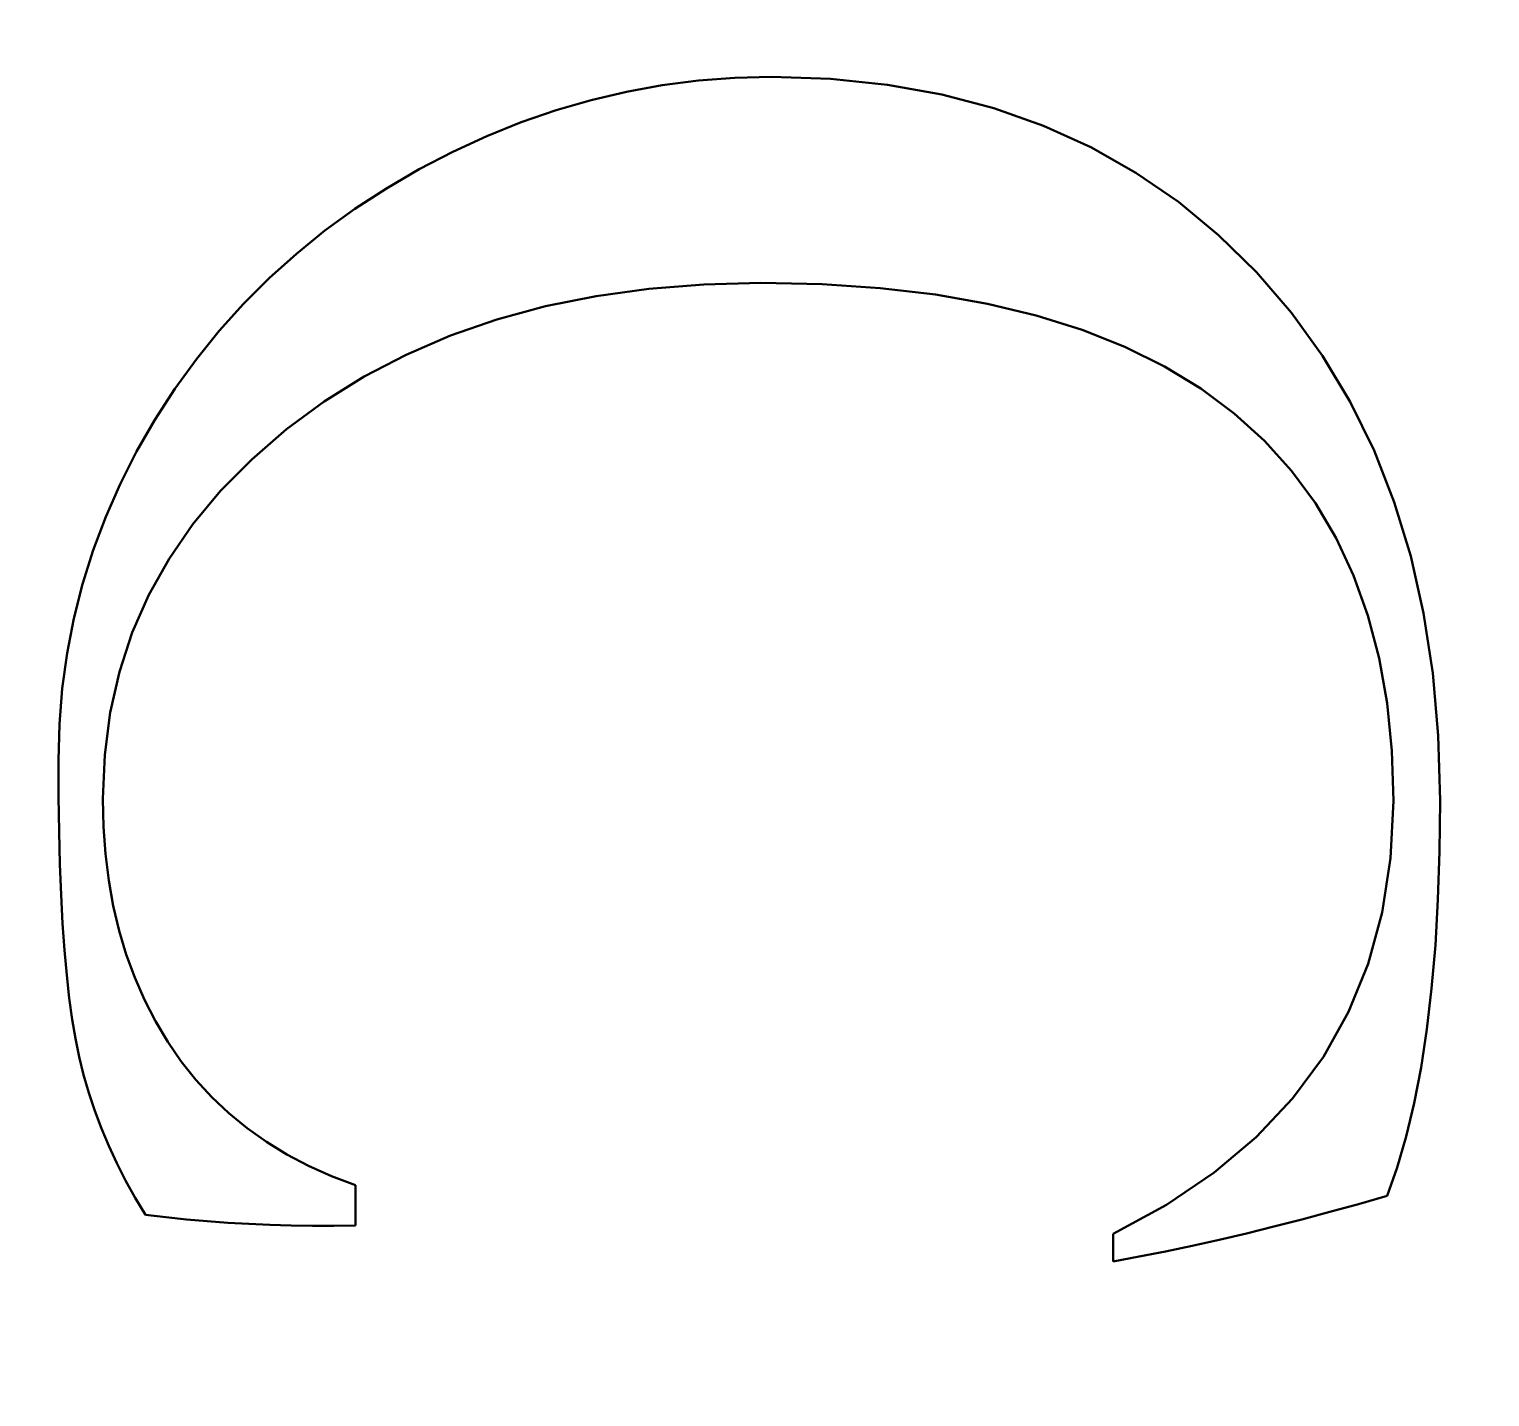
# Model space of a CAD drawing. Header units: millimetres. Extents: x -105 to 105, y -148 to 148.
# Drawn here: x -10.955 to -9.109, y 48.931 to 50.658 of the extents above; entities that cross this region are included whole.
import ezdxf

# ---------------------------------------------------------------- set-up
doc = ezdxf.new("R2010")
doc.units = ezdxf.units.MM
doc.header["$PDSIZE"] = -5
doc.linetypes.add('点画线', pattern=[18, 12, -2, 2, -2])
doc.layers.get('0').update_dxf_attribs({"lineweight": 18})
doc.styles.get("Standard").update_dxf_attribs({"font": 'txt.shx'})
doc.dimstyles.get("Standard").update_dxf_attribs({"dimtxt": 0.18, "dimasz": 0.18, "dimexe": 0.18, "dimexo": 0.0625, "dimgap": 0.09, "dimtad": 0, "dimtih": 1, "dimtoh": 1, "dimdec": 4, "dimzin": 0, "dimdsep": 46, "dimtxsty": 'Standard', "dimcen": 0.09, "dimdle": 0.36, "dimadec": 0, "dimazin": 0, "dimtfac": 1, "dimtdec": 4, "dimtofl": 0, "dimtmove": 0, "dimatfit": 3, "dimfxl": 1, "dimtolj": 1, "dimarcsym": 0})

# ---------------------------------------------------------------- blocks, each defined once
blk = doc.blocks.new('*D6')
at = {"color": 0, "lineweight": -2, "transparency": 16777216}
for p, q in [((-17.5698, 49.0822), (-17.5698, 62.9971)), ((11.4302, 49.0822), (11.4302, 62.9971)), ((-15.0698, 61.7471), (8.9302, 61.7471))]:
    blk.add_line(p, q, dxfattribs=at)
at = {"color": 0, "linetype": '点画线', "transparency": 16777216}
for points in [[(-15.0698, 62.1638), (-15.0698, 61.3304), (-17.5698, 61.7471)], [(8.9302, 62.1638), (8.9302, 61.3304), (11.4302, 61.7471)]]:
    blk.add_solid(points, dxfattribs=at)
at = {"layer": 'Defpoints', "color": 0, "linetype": '点画线', "transparency": 16777216}
for p in [(11.4302, 61.7471), (-17.5698, 48.4572), (11.4302, 48.4572)]:
    blk.add_point(p, dxfattribs=at)
at = {"color": 0, "linetype": '点画线', "transparency": 16777216, "insert": (-3.0698, 63.6221), "char_height": 2.5, "attachment_point": 5}
blk.add_mtext('\\A1;29', dxfattribs=at)

msp = doc.modelspace()

# ---------------------------------------------------------------- linework, layer by layer
at = {"color": 7, "lineweight": 30, "ltscale": 0.001147}
msp.add_line((-10.155, 50.5875), (-10.2002, 50.5794), dxfattribs=at)
at = {"color": 7, "lineweight": 30, "ltscale": 0.001149}
msp.add_line((-10.1094, 50.5934), (-10.155, 50.5875), dxfattribs=at)
at = {"color": 7, "lineweight": 30, "ltscale": 0.001154}
msp.add_line((-10.0634, 50.5969), (-10.1094, 50.5934), dxfattribs=at)
at = {"color": 7, "lineweight": 30, "ltscale": 0.001162}
for p, q in [((-10.017, 50.598), (-10.0634, 50.5969)), ((-10.796, 50.1649), (-10.8192, 50.1247))]:
    msp.add_line(p, q, dxfattribs=at)
at = {"color": 7, "lineweight": 30, "ltscale": 0.001868}
msp.add_line((-9.9423, 50.5956), (-10.017, 50.598), dxfattribs=at)
at = {"color": 7, "lineweight": 30, "ltscale": 0.001802}
msp.add_line((-9.8706, 50.5882), (-9.9423, 50.5956), dxfattribs=at)
at = {"color": 7, "lineweight": 30, "ltscale": 0.001746}
msp.add_line((-9.8019, 50.5758), (-9.8706, 50.5882), dxfattribs=at)
at = {"color": 7, "lineweight": 30, "ltscale": 0.001153}
for p, q in [((-10.2449, 50.5689), (-10.2892, 50.556)), ((-10.6172, 50.3747), (-10.6515, 50.3439))]:
    msp.add_line(p, q, dxfattribs=at)
at = {"color": 7, "lineweight": 30, "ltscale": 0.001148}
for p, q in [((-10.2002, 50.5794), (-10.2449, 50.5689)), ((-10.6515, 50.3439), (-10.684, 50.3115)), ((-10.684, 50.3115), (-10.7147, 50.2773))]:
    msp.add_line(p, q, dxfattribs=at)
at = {"color": 7, "lineweight": 30, "ltscale": 0.001699}
msp.add_line((-9.7361, 50.5586), (-9.8019, 50.5758), dxfattribs=at)
at = {"color": 7, "lineweight": 30, "ltscale": 0.001161}
msp.add_line((-10.2892, 50.556), (-10.3331, 50.5409), dxfattribs=at)
at = {"color": 7, "lineweight": 30, "ltscale": 0.001665}
msp.add_line((-9.6734, 50.5364), (-9.7361, 50.5586), dxfattribs=at)
at = {"color": 7, "lineweight": 30, "ltscale": 0.00117}
msp.add_line((-10.3331, 50.5409), (-10.3765, 50.5234), dxfattribs=at)
at = {"color": 7, "lineweight": 30, "ltscale": 0.001641}
msp.add_line((-9.6136, 50.5092), (-9.6734, 50.5364), dxfattribs=at)
at = {"color": 7, "lineweight": 30, "ltscale": 0.001185}
msp.add_line((-10.3765, 50.5234), (-10.4196, 50.5035), dxfattribs=at)
at = {"color": 7, "lineweight": 30, "ltscale": 0.0012}
for p, q in [((-10.4196, 50.5035), (-10.4621, 50.4814)), ((-10.4621, 50.4814), (-10.5036, 50.4572))]:
    msp.add_line(p, q, dxfattribs=at)
at = {"color": 7, "lineweight": 30, "ltscale": 0.001631}
msp.add_line((-9.5568, 50.4771), (-9.6136, 50.5092), dxfattribs=at)
at = {"color": 7, "lineweight": 30, "ltscale": 0.001633}
for p, q in [((-9.5029, 50.4401), (-9.5568, 50.4771)), ((-10.3026, 50.3083), (-10.2386, 50.3212))]:
    msp.add_line(p, q, dxfattribs=at)
at = {"color": 7, "lineweight": 30, "ltscale": 0.001183}
msp.add_line((-10.5036, 50.4572), (-10.5433, 50.4314), dxfattribs=at)
at = {"color": 7, "lineweight": 30, "ltscale": 0.001648}
msp.add_line((-9.4521, 50.3982), (-9.5029, 50.4401), dxfattribs=at)
at = {"color": 7, "lineweight": 30, "ltscale": 0.001171}
msp.add_line((-10.5433, 50.4314), (-10.5812, 50.4039), dxfattribs=at)
at = {"color": 7, "lineweight": 30, "ltscale": 0.001159}
msp.add_line((-10.5812, 50.4039), (-10.6172, 50.3747), dxfattribs=at)
at = {"color": 7, "lineweight": 30, "ltscale": 0.001675}
for p, q in [((-9.4042, 50.3513), (-9.4521, 50.3982)), ((-9.2454, 49.5424), (-9.2631, 49.4778))]:
    msp.add_line(p, q, dxfattribs=at)
at = {"color": 7, "lineweight": 30, "ltscale": 0.001687}
msp.add_line((-9.3601, 50.3002), (-9.4042, 50.3513), dxfattribs=at)
at = {"color": 7, "lineweight": 30, "ltscale": 0.001684}
msp.add_line((-10.2386, 50.3212), (-10.1719, 50.3305), dxfattribs=at)
at = {"color": 7, "lineweight": 30, "ltscale": 0.00174}
msp.add_line((-10.1719, 50.3305), (-10.1025, 50.336), dxfattribs=at)
at = {"color": 7, "lineweight": 30, "ltscale": 0.001804}
msp.add_line((-10.1025, 50.336), (-10.0304, 50.3379), dxfattribs=at)
at = {"color": 7, "lineweight": 30, "ltscale": 0.001936}
msp.add_line((-10.0304, 50.3379), (-9.9529, 50.3363), dxfattribs=at)
at = {"color": 7, "lineweight": 30, "ltscale": 0.001841}
msp.add_line((-9.9529, 50.3363), (-9.8795, 50.3313), dxfattribs=at)
at = {"color": 7, "lineweight": 30, "ltscale": 0.001752}
msp.add_line((-9.8795, 50.3313), (-9.8098, 50.3231), dxfattribs=at)
at = {"color": 7, "lineweight": 30, "ltscale": 0.001588}
msp.add_line((-10.3639, 50.2916), (-10.3026, 50.3083), dxfattribs=at)
at = {"color": 7, "lineweight": 30, "ltscale": 0.001667}
msp.add_line((-9.8098, 50.3231), (-9.7442, 50.3115), dxfattribs=at)
at = {"color": 7, "lineweight": 30, "ltscale": 0.001587}
msp.add_line((-9.7442, 50.3115), (-9.6824, 50.2967), dxfattribs=at)
at = {"color": 7, "lineweight": 30, "ltscale": 0.001551}
msp.add_line((-10.4225, 50.2713), (-10.3639, 50.2916), dxfattribs=at)
at = {"color": 7, "lineweight": 30, "ltscale": 0.001516}
msp.add_line((-9.6824, 50.2967), (-9.6246, 50.2785), dxfattribs=at)
at = {"color": 7, "lineweight": 30, "ltscale": 0.001683}
msp.add_line((-9.3207, 50.2456), (-9.3601, 50.3002), dxfattribs=at)
at = {"color": 7, "lineweight": 30, "ltscale": 0.00115}
for p, q in [((-10.7147, 50.2773), (-10.7436, 50.2415)), ((-10.918, 49.7345), (-10.9178, 49.6885))]:
    msp.add_line(p, q, dxfattribs=at)
at = {"color": 7, "lineweight": 30, "ltscale": 0.00152}
for p, q in [((-10.4784, 50.2472), (-10.4225, 50.2713)), ((-9.1749, 49.5589), (-9.1729, 49.6197))]:
    msp.add_line(p, q, dxfattribs=at)
at = {"color": 7, "lineweight": 30, "ltscale": 0.001451}
msp.add_line((-9.6246, 50.2785), (-9.5706, 50.2571), dxfattribs=at)
at = {"color": 7, "lineweight": 30, "ltscale": 0.001395}
msp.add_line((-9.5706, 50.2571), (-9.5206, 50.2323), dxfattribs=at)
at = {"color": 7, "lineweight": 30, "ltscale": 0.001156}
msp.add_line((-10.7436, 50.2415), (-10.7707, 50.2041), dxfattribs=at)
at = {"color": 7, "lineweight": 30, "ltscale": 0.0015}
msp.add_line((-10.5315, 50.2195), (-10.4784, 50.2472), dxfattribs=at)
at = {"color": 7, "lineweight": 30, "ltscale": 0.001692}
msp.add_line((-9.2859, 50.1876), (-9.3207, 50.2456), dxfattribs=at)
at = {"color": 7, "lineweight": 30, "ltscale": 0.001486}
msp.add_line((-10.582, 50.188), (-10.5315, 50.2195), dxfattribs=at)
at = {"color": 7, "lineweight": 30, "ltscale": 0.001349}
msp.add_line((-9.5206, 50.2323), (-9.4745, 50.2043), dxfattribs=at)
at = {"color": 7, "lineweight": 30, "ltscale": 0.001165}
msp.add_line((-10.7707, 50.2041), (-10.796, 50.1649), dxfattribs=at)
at = {"color": 7, "lineweight": 30, "ltscale": 0.001313}
msp.add_line((-9.4745, 50.2043), (-9.4323, 50.173), dxfattribs=at)
at = {"color": 7, "lineweight": 30, "ltscale": 0.001483}
msp.add_line((-10.6298, 50.1529), (-10.582, 50.188), dxfattribs=at)
at = {"color": 7, "lineweight": 30, "ltscale": 0.001713}
msp.add_line((-9.2557, 50.126), (-9.2859, 50.1876), dxfattribs=at)
at = {"color": 7, "lineweight": 30, "ltscale": 0.001289}
msp.add_line((-9.4323, 50.173), (-9.3941, 50.1384), dxfattribs=at)
at = {"color": 7, "lineweight": 30, "ltscale": 0.001454}
msp.add_line((-10.6738, 50.1149), (-10.6298, 50.1529), dxfattribs=at)
at = {"color": 7, "lineweight": 30, "ltscale": 0.001146}
for p, q in [((-10.8192, 50.1247), (-10.8399, 50.0838)), ((-10.9168, 49.7803), (-10.918, 49.7345))]:
    msp.add_line(p, q, dxfattribs=at)
at = {"color": 7, "lineweight": 30, "ltscale": 0.001274}
for p, q in [((-9.3941, 50.1384), (-9.3599, 50.1006)), ((-10.5426, 49.1472), (-10.5426, 49.1982))]:
    msp.add_line(p, q, dxfattribs=at)
at = {"color": 7, "lineweight": 30, "ltscale": 0.001747}
msp.add_line((-9.2302, 50.061), (-9.2557, 50.126), dxfattribs=at)
at = {"color": 7, "lineweight": 30, "ltscale": 0.001403}
msp.add_line((-10.7133, 50.075), (-10.6738, 50.1149), dxfattribs=at)
at = {"color": 7, "lineweight": 30, "ltscale": 0.001272}
msp.add_line((-9.3599, 50.1006), (-9.3298, 50.0597), dxfattribs=at)
at = {"color": 7, "lineweight": 30, "ltscale": 0.001134}
for p, q in [((-10.8399, 50.0838), (-10.8582, 50.0423)), ((-10.9131, 49.8255), (-10.9168, 49.7803))]:
    msp.add_line(p, q, dxfattribs=at)
at = {"color": 7, "lineweight": 30, "ltscale": 0.00136}
msp.add_line((-10.748, 50.0331), (-10.7133, 50.075), dxfattribs=at)
at = {"color": 7, "lineweight": 30, "ltscale": 0.001283}
msp.add_line((-9.3298, 50.0597), (-9.3036, 50.0155), dxfattribs=at)
at = {"color": 7, "lineweight": 30, "ltscale": 0.001791}
msp.add_line((-9.2093, 49.9925), (-9.2302, 50.061), dxfattribs=at)
at = {"color": 7, "lineweight": 30, "ltscale": 0.001125}
for p, q in [((-10.8582, 50.0423), (-10.8741, 50.0002)), ((-10.907, 49.8701), (-10.9131, 49.8255))]:
    msp.add_line(p, q, dxfattribs=at)
at = {"color": 7, "lineweight": 30, "ltscale": 0.001329}
msp.add_line((-10.7782, 49.9894), (-10.748, 50.0331), dxfattribs=at)
at = {"color": 7, "lineweight": 30, "ltscale": 0.001307}
msp.add_line((-9.3036, 50.0155), (-9.2815, 49.9682), dxfattribs=at)
at = {"color": 7, "lineweight": 30, "ltscale": 0.00112}
for p, q in [((-10.8741, 50.0002), (-10.8875, 49.9574)), ((-10.8985, 49.9141), (-10.907, 49.8701))]:
    msp.add_line(p, q, dxfattribs=at)
at = {"color": 7, "lineweight": 30, "ltscale": 0.001308}
msp.add_line((-10.8037, 49.9437), (-10.7782, 49.9894), dxfattribs=at)
at = {"color": 7, "lineweight": 30, "ltscale": 0.001845}
msp.add_line((-9.1931, 49.9205), (-9.2093, 49.9925), dxfattribs=at)
at = {"color": 7, "lineweight": 30, "ltscale": 0.001118}
msp.add_line((-10.8875, 49.9574), (-10.8985, 49.9141), dxfattribs=at)
at = {"color": 7, "lineweight": 30, "ltscale": 0.001342}
msp.add_line((-9.2815, 49.9682), (-9.2634, 49.9176), dxfattribs=at)
at = {"color": 7, "lineweight": 30, "ltscale": 0.0013}
msp.add_line((-10.8246, 49.8961), (-10.8037, 49.9437), dxfattribs=at)
at = {"color": 7, "lineweight": 30, "ltscale": 0.001909}
msp.add_line((-9.1815, 49.845), (-9.1931, 49.9205), dxfattribs=at)
at = {"color": 7, "lineweight": 30, "ltscale": 0.001389}
msp.add_line((-9.2634, 49.9176), (-9.2493, 49.8639), dxfattribs=at)
at = {"color": 7, "lineweight": 30, "ltscale": 0.001304}
msp.add_line((-10.8408, 49.8465), (-10.8246, 49.8961), dxfattribs=at)
at = {"color": 7, "lineweight": 30, "ltscale": 0.00132}
msp.add_line((-10.8524, 49.795), (-10.8408, 49.8465), dxfattribs=at)
at = {"color": 7, "lineweight": 30, "ltscale": 0.001445}
msp.add_line((-9.2493, 49.8639), (-9.2393, 49.807), dxfattribs=at)
at = {"color": 7, "lineweight": 30, "ltscale": 0.001982}
msp.add_line((-9.1745, 49.766), (-9.1815, 49.845), dxfattribs=at)
at = {"color": 7, "lineweight": 30, "ltscale": 0.001347}
msp.add_line((-10.8594, 49.7416), (-10.8524, 49.795), dxfattribs=at)
at = {"color": 7, "lineweight": 30, "ltscale": 0.00151}
msp.add_line((-9.2393, 49.807), (-9.2332, 49.7469), dxfattribs=at)
at = {"color": 7, "lineweight": 30, "ltscale": 0.002062}
msp.add_line((-9.1722, 49.6836), (-9.1745, 49.766), dxfattribs=at)
at = {"color": 7, "lineweight": 30, "ltscale": 0.001385}
msp.add_line((-10.8617, 49.6862), (-10.8594, 49.7416), dxfattribs=at)
at = {"color": 7, "lineweight": 30, "ltscale": 0.001583}
msp.add_line((-9.2332, 49.7469), (-9.2312, 49.6836), dxfattribs=at)
at = {"color": 7, "lineweight": 30, "ltscale": 0.00109}
msp.add_line((-10.9178, 49.6885), (-10.9172, 49.6449), dxfattribs=at)
at = {"color": 7, "lineweight": 30, "ltscale": 0.000885631}
msp.add_line((-10.8609, 49.6508), (-10.8617, 49.6862), dxfattribs=at)
at = {"color": 7, "lineweight": 30, "ltscale": 0.001816}
msp.add_line((-9.2312, 49.6836), (-9.2347, 49.611), dxfattribs=at)
at = {"color": 7, "lineweight": 30, "ltscale": 0.001597}
msp.add_line((-9.1729, 49.6197), (-9.1722, 49.6836), dxfattribs=at)
at = {"color": 7, "lineweight": 30, "ltscale": 0.00103}
msp.add_line((-10.9172, 49.6449), (-10.9161, 49.6038), dxfattribs=at)
at = {"color": 7, "lineweight": 30, "ltscale": 0.000861235}
msp.add_line((-10.8585, 49.6165), (-10.8609, 49.6508), dxfattribs=at)
at = {"color": 7, "lineweight": 30, "ltscale": 0.000839379}
msp.add_line((-10.8544, 49.5831), (-10.8585, 49.6165), dxfattribs=at)
at = {"color": 7, "lineweight": 30, "ltscale": 0.001736}
for p, q in [((-9.2347, 49.611), (-9.2454, 49.5424)), ((-9.4047, 49.2589), (-9.4578, 49.2141))]:
    msp.add_line(p, q, dxfattribs=at)
at = {"color": 7, "lineweight": 30, "ltscale": 0.000969463}
msp.add_line((-10.9161, 49.6038), (-10.9146, 49.565), dxfattribs=at)
at = {"color": 7, "lineweight": 30, "ltscale": 0.000819459}
msp.add_line((-10.8486, 49.5509), (-10.8544, 49.5831), dxfattribs=at)
at = {"color": 7, "lineweight": 30, "ltscale": 0.000909781}
msp.add_line((-10.9146, 49.565), (-10.9127, 49.5287), dxfattribs=at)
at = {"color": 7, "lineweight": 30, "ltscale": 0.000802038}
msp.add_line((-10.8413, 49.5196), (-10.8486, 49.5509), dxfattribs=at)
at = {"color": 7, "lineweight": 30, "ltscale": 0.001444}
msp.add_line((-9.1782, 49.5012), (-9.1749, 49.5589), dxfattribs=at)
at = {"color": 7, "lineweight": 30, "ltscale": 0.00085004}
msp.add_line((-10.9127, 49.5287), (-10.9103, 49.4948), dxfattribs=at)
at = {"color": 7, "lineweight": 30, "ltscale": 0.000787399}
msp.add_line((-10.8323, 49.4895), (-10.8413, 49.5196), dxfattribs=at)
at = {"color": 7, "lineweight": 30, "ltscale": 0.001369}
msp.add_line((-9.1829, 49.4467), (-9.1782, 49.5012), dxfattribs=at)
at = {"color": 7, "lineweight": 30, "ltscale": 0.000790789}
msp.add_line((-10.9103, 49.4948), (-10.9075, 49.4633), dxfattribs=at)
at = {"color": 7, "lineweight": 30, "ltscale": 0.000775295}
msp.add_line((-10.8216, 49.4603), (-10.8323, 49.4895), dxfattribs=at)
at = {"color": 7, "lineweight": 30, "ltscale": 0.001638}
msp.add_line((-9.2631, 49.4778), (-9.2878, 49.4171), dxfattribs=at)
at = {"color": 7, "lineweight": 30, "ltscale": 0.000731944}
msp.add_line((-10.9075, 49.4633), (-10.9043, 49.4342), dxfattribs=at)
at = {"color": 7, "lineweight": 30, "ltscale": 0.000766642}
msp.add_line((-10.8094, 49.4322), (-10.8216, 49.4603), dxfattribs=at)
at = {"color": 7, "lineweight": 30, "ltscale": 0.001295}
msp.add_line((-9.189, 49.3953), (-9.1829, 49.4467), dxfattribs=at)
at = {"color": 7, "lineweight": 30, "ltscale": 0.000673339}
msp.add_line((-10.9043, 49.4342), (-10.9007, 49.4075), dxfattribs=at)
at = {"color": 7, "lineweight": 30, "ltscale": 0.000760059}
msp.add_line((-10.7955, 49.4052), (-10.8094, 49.4322), dxfattribs=at)
at = {"color": 7, "lineweight": 30, "ltscale": 0.000615281}
msp.add_line((-10.9007, 49.4075), (-10.8966, 49.3832), dxfattribs=at)
at = {"color": 7, "lineweight": 30, "ltscale": 0.00075719}
msp.add_line((-10.7799, 49.3792), (-10.7955, 49.4052), dxfattribs=at)
at = {"color": 7, "lineweight": 30, "ltscale": 0.001626}
msp.add_line((-9.2878, 49.4171), (-9.3197, 49.3604), dxfattribs=at)
at = {"color": 7, "lineweight": 30, "ltscale": 0.001222}
msp.add_line((-9.1963, 49.3469), (-9.189, 49.3953), dxfattribs=at)
at = {"color": 7, "lineweight": 30, "ltscale": 0.000586538}
msp.add_line((-10.8966, 49.3832), (-10.8918, 49.3602), dxfattribs=at)
at = {"color": 7, "lineweight": 30, "ltscale": 0.000752197}
msp.add_line((-10.7628, 49.3544), (-10.7799, 49.3792), dxfattribs=at)
at = {"color": 7, "lineweight": 30, "ltscale": 0.000588058}
msp.add_line((-10.8918, 49.3602), (-10.8862, 49.3374), dxfattribs=at)
at = {"color": 7, "lineweight": 30, "ltscale": 0.000743891}
msp.add_line((-10.7443, 49.3312), (-10.7628, 49.3544), dxfattribs=at)
at = {"color": 7, "lineweight": 30, "ltscale": 0.001639}
msp.add_line((-9.3197, 49.3604), (-9.3586, 49.3077), dxfattribs=at)
at = {"color": 7, "lineweight": 30, "ltscale": 0.000589753}
msp.add_line((-10.8862, 49.3374), (-10.8796, 49.3147), dxfattribs=at)
at = {"color": 7, "lineweight": 30, "ltscale": 0.000740266}
msp.add_line((-10.7242, 49.3094), (-10.7443, 49.3312), dxfattribs=at)
at = {"color": 7, "lineweight": 30, "ltscale": 0.001151}
msp.add_line((-9.2051, 49.3017), (-9.1963, 49.3469), dxfattribs=at)
at = {"color": 7, "lineweight": 30, "ltscale": 0.000592722}
msp.add_line((-10.8796, 49.3147), (-10.8721, 49.2922), dxfattribs=at)
at = {"color": 7, "lineweight": 30, "ltscale": 0.000596582}
msp.add_line((-10.8721, 49.2922), (-10.8637, 49.2699), dxfattribs=at)
at = {"color": 7, "lineweight": 30, "ltscale": 0.000739795}
msp.add_line((-10.7027, 49.2891), (-10.7242, 49.3094), dxfattribs=at)
at = {"color": 7, "lineweight": 30, "ltscale": 0.001676}
msp.add_line((-9.3586, 49.3077), (-9.4047, 49.2589), dxfattribs=at)
at = {"color": 7, "lineweight": 30, "ltscale": 0.001082}
msp.add_line((-9.2151, 49.2596), (-9.2051, 49.3017), dxfattribs=at)
at = {"color": 7, "lineweight": 30, "ltscale": 0.000743431}
msp.add_line((-10.6797, 49.2702), (-10.7027, 49.2891), dxfattribs=at)
at = {"color": 7, "lineweight": 30, "ltscale": 0.000601316}
msp.add_line((-10.8637, 49.2699), (-10.8544, 49.2477), dxfattribs=at)
at = {"color": 7, "lineweight": 30, "ltscale": 0.000750232}
msp.add_line((-10.6552, 49.2529), (-10.6797, 49.2702), dxfattribs=at)
at = {"color": 7, "lineweight": 30, "ltscale": 0.001016}
msp.add_line((-9.2265, 49.2206), (-9.2151, 49.2596), dxfattribs=at)
at = {"color": 7, "lineweight": 30, "ltscale": 0.000606903}
msp.add_line((-10.8544, 49.2477), (-10.8442, 49.2257), dxfattribs=at)
at = {"color": 7, "lineweight": 30, "ltscale": 0.000760425}
msp.add_line((-10.6293, 49.237), (-10.6552, 49.2529), dxfattribs=at)
at = {"color": 7, "lineweight": 30, "ltscale": 0.000774171}
msp.add_line((-10.6019, 49.2226), (-10.6293, 49.237), dxfattribs=at)
at = {"color": 7, "lineweight": 30, "ltscale": 0.000613319}
msp.add_line((-10.8442, 49.2257), (-10.8331, 49.2038), dxfattribs=at)
at = {"color": 7, "lineweight": 30, "ltscale": 0.000791615}
msp.add_line((-10.573, 49.2096), (-10.6019, 49.2226), dxfattribs=at)
at = {"color": 7, "lineweight": 30, "ltscale": 0.000951773}
msp.add_line((-9.2393, 49.1848), (-9.2265, 49.2206), dxfattribs=at)
at = {"color": 7, "lineweight": 30, "ltscale": 0.000620003}
msp.add_line((-10.8331, 49.2038), (-10.821, 49.1821), dxfattribs=at)
at = {"color": 7, "lineweight": 30, "ltscale": 0.000811384}
msp.add_line((-10.5426, 49.1982), (-10.573, 49.2096), dxfattribs=at)
at = {"color": 7, "lineweight": 30, "ltscale": 0.001818}
msp.add_line((-9.4578, 49.2141), (-9.5179, 49.1733), dxfattribs=at)
at = {"color": 7, "lineweight": 30, "ltscale": 0.000628538}
msp.add_line((-10.821, 49.1821), (-10.8081, 49.1606), dxfattribs=at)
at = {"color": 7, "lineweight": 30, "ltscale": 0.000944285}
msp.add_line((-9.2755, 49.1743), (-9.2393, 49.1848), dxfattribs=at)
at = {"color": 7, "lineweight": 30, "ltscale": 0.001917}
msp.add_line((-9.5179, 49.1733), (-9.5852, 49.1365), dxfattribs=at)
at = {"color": 7, "lineweight": 30, "ltscale": 0.00091941}
msp.add_line((-9.347, 49.1547), (-9.3115, 49.1643), dxfattribs=at)
at = {"color": 7, "lineweight": 30, "ltscale": 0.000932094}
msp.add_line((-9.3115, 49.1643), (-9.2755, 49.1743), dxfattribs=at)
at = {"color": 7, "lineweight": 30, "ltscale": 0.000649873}
msp.add_line((-10.8081, 49.1606), (-10.7823, 49.1576), dxfattribs=at)
at = {"color": 7, "lineweight": 30, "ltscale": 0.000652646}
msp.add_line((-10.7823, 49.1576), (-10.7563, 49.1549), dxfattribs=at)
at = {"color": 7, "lineweight": 30, "ltscale": 0.000656305}
msp.add_line((-10.7563, 49.1549), (-10.7301, 49.1527), dxfattribs=at)
at = {"color": 7, "lineweight": 30, "ltscale": 0.00065938}
msp.add_line((-10.7301, 49.1527), (-10.7038, 49.1507), dxfattribs=at)
at = {"color": 7, "lineweight": 30, "ltscale": 0.000663329}
msp.add_line((-10.7038, 49.1507), (-10.6773, 49.1492), dxfattribs=at)
at = {"color": 7, "lineweight": 30, "ltscale": 0.000665915}
msp.add_line((-10.6773, 49.1492), (-10.6507, 49.1481), dxfattribs=at)
at = {"color": 7, "lineweight": 30, "ltscale": 0.000670138}
msp.add_line((-10.6507, 49.1481), (-10.6239, 49.1473), dxfattribs=at)
at = {"color": 7, "lineweight": 30, "ltscale": 0.000673751}
msp.add_line((-10.6239, 49.1473), (-10.597, 49.1469), dxfattribs=at)
at = {"color": 7, "lineweight": 30, "ltscale": 0.000678254}
msp.add_line((-10.597, 49.1469), (-10.5698, 49.1469), dxfattribs=at)
at = {"color": 7, "lineweight": 30, "ltscale": 0.000681359}
msp.add_line((-10.5698, 49.1469), (-10.5426, 49.1472), dxfattribs=at)
at = {"color": 7, "lineweight": 30, "ltscale": 0.000895647}
msp.add_line((-9.4169, 49.1372), (-9.3821, 49.1457), dxfattribs=at)
at = {"color": 7, "lineweight": 30, "ltscale": 0.000907503}
msp.add_line((-9.3821, 49.1457), (-9.347, 49.1547), dxfattribs=at)
at = {"color": 7, "lineweight": 30, "ltscale": 0.000871658}
msp.add_line((-9.5852, 49.1365), (-9.5852, 49.1016), dxfattribs=at)
at = {"color": 7, "lineweight": 30, "ltscale": 0.00087159}
msp.add_line((-9.4853, 49.1215), (-9.4513, 49.1291), dxfattribs=at)
at = {"color": 7, "lineweight": 30, "ltscale": 0.000883196}
msp.add_line((-9.4513, 49.1291), (-9.4169, 49.1372), dxfattribs=at)
at = {"color": 7, "lineweight": 30, "ltscale": 0.000836658}
msp.add_line((-9.5852, 49.1016), (-9.5523, 49.1078), dxfattribs=at)
at = {"color": 7, "lineweight": 30, "ltscale": 0.000848709}
msp.add_line((-9.5523, 49.1078), (-9.519, 49.1144), dxfattribs=at)
at = {"color": 7, "lineweight": 30, "ltscale": 0.000860054}
msp.add_line((-9.519, 49.1144), (-9.4853, 49.1215), dxfattribs=at)

# ---------------------------------------------------------------- dimensions: what is measured, and where the dimension line sits
at = {"linetype": '点画线'}
dim = msp.add_linear_dim(base=(11.4302, 61.7471), p1=(-17.5698, 48.4572), p2=(11.4302, 48.4572), dimstyle='Standard', override={"dimtxt": 2.5, "dimasz": 2.5, "dimexe": 1.25, "dimexo": 0.625, "dimgap": 0.625, "dimtad": 1, "dimtih": 0, "dimtoh": 0, "dimdec": 2, "dimzin": 8, "dimdsep": 44, "dimdle": 5, "dimtdec": 2, "dimtofl": 1, "dimatfit": 0, "dimarcsym": 1}, dxfattribs=at)
dim.commit()
dim.dimension.update_dxf_attribs({"geometry": '*D6', "text_midpoint": (-3.0698, 63.6221)})

doc.saveas('drawing.dxf')
